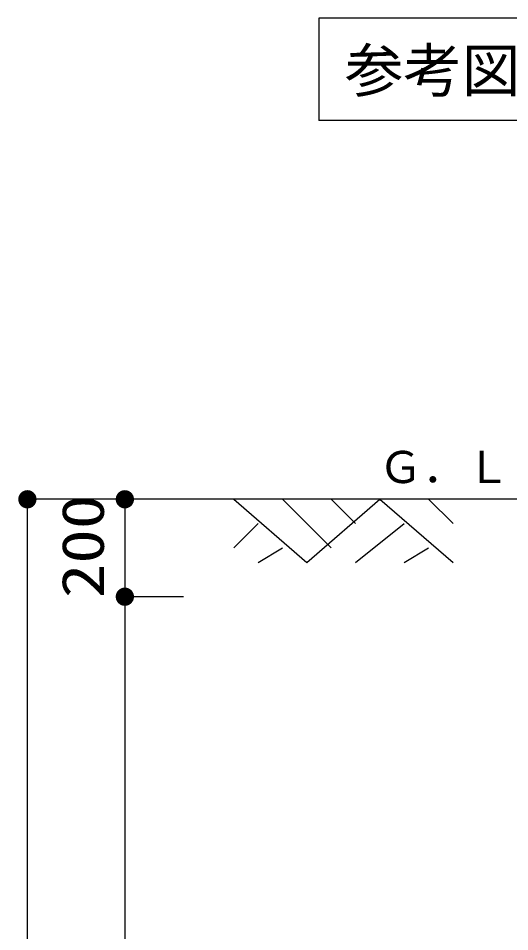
# Model space of a CAD drawing. Units: millimetres, scale not verified. Extents: x -23334 to 8910, y -6308 to 6308.
# Drawn here: x -846 to 162, y 1041 to 2917 of the extents above; entities that cross this region are included whole.
import ezdxf
from ezdxf.enums import TextEntityAlignment as Align

# ---------------------------------------------------------------- set-up
doc = ezdxf.new("R2010")
doc.units = ezdxf.units.MM
doc.header["$LTSCALE"] = 30
for name, color, linetype, lineweight in [('0-D_07', 7, 'Continuous', 25), ('0-E_製作', 5, 'Continuous', 25), ('1-7_00クル-フ-6寸法', 132, 'Continuous', 25)]:
    doc.layers.add(name, color=color, linetype=linetype, lineweight=lineweight)
doc.styles.add('ＭＳ ゴシック', font='')
doc.styles.get('ＭＳ ゴシック').set_extended_font_data('MS Gothic')

msp = doc.modelspace()

# ---------------------------------------------------------------- linework, layer by layer
at = {"layer": '0-D_07', "color": 3}
for p, q in [((-229.58, 2916.75), (-229.58, 2706.75)), ((2949.96, 2916.75), (-229.58, 2916.75)), ((2949.96, 2706.75), (-229.58, 2706.75))]:
    msp.add_line(p, q, dxfattribs=at)
at = {"layer": '0-E_製作', "color": 2}
for p, q in [((2512.48, 1929.24), (-777.22, 1929.24)), ((-404.37, 1929.24), (-254.37, 1799.23)), ((-304.37, 1929.24), (-204.37, 1829.24)), ((-204.37, 1929.24), (-154.37, 1879.24)), ((-4.37, 1929.24), (45.63, 1879.24)), ((-404.37, 1829.24), (-354.37, 1879.24)), ((-154.37, 1799.23), (-54.37, 1879.24)), ((-354.37, 1799.23), (-304.37, 1829.24)), ((-54.37, 1799.23), (-4.37, 1829.24))]:
    msp.add_line(p, q, dxfattribs=at)
msp.add_lwpolyline([(-254.37, 1799.23), (-104.37, 1929.24), (45.63, 1799.23)], dxfattribs=at)
at = {"layer": '1-7_00クル-フ-6寸法', "color": 4}
for p, q in [((-707.75, 1929.24), (-827.75, 1929.24)), ((-827.75, -300.76), (-827.75, 1929.24)), ((-507.75, 1929.24), (-627.75, 1929.24)), ((-627.75, 1929.24), (-627.75, 1729.24)), ((-507.75, 1729.24), (-627.75, 1729.24)), ((-507.75, 1729.24), (-627.75, 1729.24)), ((-627.75, 1729.24), (-627.75, 49.24))]:
    msp.add_line(p, q, dxfattribs=at)
at = {"layer": '1-7_00クル-フ-6寸法'}
for points in [[(-827.75, 1929.24), (-846.46, 1930.41), (-846.16, 1932.75)], [(-827.75, 1929.24), (-846.16, 1932.75), (-845.58, 1935.03)], [(-827.75, 1929.24), (-845.58, 1935.03), (-844.71, 1937.22)], [(-827.75, 1929.24), (-844.71, 1937.22), (-843.58, 1939.28)], [(-827.75, 1929.24), (-843.58, 1939.28), (-842.19, 1941.19)], [(-827.75, 1929.24), (-842.19, 1941.19), (-840.58, 1942.9)], [(-827.75, 1929.24), (-840.58, 1942.9), (-838.77, 1944.41)], [(-827.75, 1929.24), (-838.77, 1944.41), (-836.78, 1945.67)], [(-827.75, 1929.24), (-836.78, 1945.67), (-834.65, 1946.67)], [(-827.75, 1929.24), (-834.65, 1946.67), (-832.41, 1947.4)], [(-827.75, 1929.24), (-832.41, 1947.4), (-830.1, 1947.84)], [(-827.75, 1929.24), (-830.1, 1947.84), (-827.75, 1947.99)], [(-827.75, 1929.24), (-827.75, 1947.99), (-825.4, 1947.84)], [(-827.75, 1929.24), (-825.4, 1947.84), (-823.08, 1947.4)], [(-827.75, 1929.24), (-823.08, 1947.4), (-820.84, 1946.67)], [(-827.75, 1929.24), (-820.84, 1946.67), (-818.71, 1945.67)], [(-827.75, 1929.24), (-818.71, 1945.67), (-816.72, 1944.41)], [(-827.75, 1929.24), (-816.72, 1944.41), (-814.91, 1942.9)], [(-827.75, 1929.24), (-814.91, 1942.9), (-813.3, 1941.19)], [(-827.75, 1929.24), (-813.3, 1941.19), (-811.91, 1939.28)], [(-827.75, 1929.24), (-811.91, 1939.28), (-810.78, 1937.22)], [(-827.75, 1929.24), (-810.78, 1937.22), (-809.91, 1935.03)], [(-827.75, 1929.24), (-809.91, 1935.03), (-809.33, 1932.75)], [(-827.75, 1929.24), (-809.33, 1932.75), (-809.03, 1930.41)], [(-627.75, 1929.24), (-646.46, 1930.41), (-646.16, 1932.75)], [(-627.75, 1929.24), (-646.16, 1932.75), (-645.58, 1935.03)], [(-627.75, 1929.24), (-645.58, 1935.03), (-644.71, 1937.22)], [(-627.75, 1929.24), (-644.71, 1937.22), (-643.58, 1939.28)], [(-627.75, 1929.24), (-643.58, 1939.28), (-642.19, 1941.19)], [(-627.75, 1929.24), (-642.19, 1941.19), (-640.58, 1942.9)], [(-627.75, 1929.24), (-640.58, 1942.9), (-638.77, 1944.41)], [(-627.75, 1929.24), (-638.77, 1944.41), (-636.78, 1945.67)], [(-627.75, 1929.24), (-636.78, 1945.67), (-634.65, 1946.67)], [(-627.75, 1929.24), (-634.65, 1946.67), (-632.41, 1947.4)], [(-627.75, 1929.24), (-632.41, 1947.4), (-630.1, 1947.84)], [(-627.75, 1929.24), (-630.1, 1947.84), (-627.75, 1947.99)], [(-627.75, 1929.24), (-627.75, 1947.99), (-625.4, 1947.84)], [(-627.75, 1929.24), (-625.4, 1947.84), (-623.08, 1947.4)], [(-627.75, 1929.24), (-623.08, 1947.4), (-620.84, 1946.67)], [(-627.75, 1929.24), (-620.84, 1946.67), (-618.71, 1945.67)], [(-627.75, 1929.24), (-618.71, 1945.67), (-616.72, 1944.41)], [(-627.75, 1929.24), (-616.72, 1944.41), (-614.91, 1942.9)], [(-627.75, 1929.24), (-614.91, 1942.9), (-613.3, 1941.19)], [(-627.75, 1929.24), (-613.3, 1941.19), (-611.91, 1939.28)], [(-627.75, 1929.24), (-611.91, 1939.28), (-610.78, 1937.22)], [(-627.75, 1929.24), (-610.78, 1937.22), (-609.91, 1935.03)], [(-627.75, 1929.24), (-609.91, 1935.03), (-609.33, 1932.75)], [(-627.75, 1929.24), (-609.33, 1932.75), (-609.03, 1930.41)], [(-827.75, 1929.24), (-846.46, 1928.06), (-846.46, 1930.41)], [(-827.75, 1929.24), (-846.16, 1925.72), (-846.46, 1928.06)], [(-827.75, 1929.24), (-845.58, 1923.44), (-846.16, 1925.72)], [(-827.75, 1929.24), (-844.71, 1921.25), (-845.58, 1923.44)], [(-827.75, 1929.24), (-843.58, 1919.19), (-844.71, 1921.25)], [(-827.75, 1929.24), (-842.19, 1917.28), (-843.58, 1919.19)], [(-827.75, 1929.24), (-840.58, 1915.57), (-842.19, 1917.28)], [(-827.75, 1929.24), (-838.77, 1914.07), (-840.58, 1915.57)], [(-827.75, 1929.24), (-836.78, 1912.81), (-838.77, 1914.07)], [(-827.75, 1929.24), (-834.65, 1911.8), (-836.78, 1912.81)], [(-827.75, 1929.24), (-832.41, 1911.08), (-834.65, 1911.8)], [(-827.75, 1929.24), (-830.1, 1910.63), (-832.41, 1911.08)], [(-827.75, 1929.24), (-827.75, 1910.49), (-830.1, 1910.63)], [(-827.75, 1929.24), (-809.03, 1930.41), (-809.03, 1928.06)], [(-827.75, 1929.24), (-825.4, 1910.63), (-827.75, 1910.49)], [(-827.75, 1929.24), (-823.08, 1911.08), (-825.4, 1910.63)], [(-827.75, 1929.24), (-820.84, 1911.8), (-823.08, 1911.08)], [(-827.75, 1929.24), (-818.71, 1912.81), (-820.84, 1911.8)], [(-827.75, 1929.24), (-816.72, 1914.07), (-818.71, 1912.81)], [(-827.75, 1929.24), (-814.91, 1915.57), (-816.72, 1914.07)], [(-827.75, 1929.24), (-813.3, 1917.28), (-814.91, 1915.57)], [(-827.75, 1929.24), (-811.91, 1919.19), (-813.3, 1917.28)], [(-827.75, 1929.24), (-810.78, 1921.25), (-811.91, 1919.19)], [(-827.75, 1929.24), (-809.91, 1923.44), (-810.78, 1921.25)], [(-827.75, 1929.24), (-809.33, 1925.72), (-809.91, 1923.44)], [(-827.75, 1929.24), (-809.03, 1928.06), (-809.33, 1925.72)], [(-627.75, 1929.24), (-646.46, 1928.06), (-646.46, 1930.41)], [(-627.75, 1929.24), (-646.16, 1925.72), (-646.46, 1928.06)], [(-627.75, 1929.24), (-645.58, 1923.44), (-646.16, 1925.72)], [(-627.75, 1929.24), (-644.71, 1921.25), (-645.58, 1923.44)], [(-627.75, 1929.24), (-643.58, 1919.19), (-644.71, 1921.25)], [(-627.75, 1929.24), (-642.19, 1917.28), (-643.58, 1919.19)], [(-627.75, 1929.24), (-640.58, 1915.57), (-642.19, 1917.28)], [(-627.75, 1929.24), (-638.77, 1914.07), (-640.58, 1915.57)], [(-627.75, 1929.24), (-636.78, 1912.81), (-638.77, 1914.07)], [(-627.75, 1929.24), (-634.65, 1911.8), (-636.78, 1912.81)], [(-627.75, 1929.24), (-632.41, 1911.08), (-634.65, 1911.8)], [(-627.75, 1929.24), (-630.1, 1910.63), (-632.41, 1911.08)], [(-627.75, 1929.24), (-627.75, 1910.49), (-630.1, 1910.63)], [(-627.75, 1929.24), (-609.03, 1930.41), (-609.03, 1928.06)], [(-627.75, 1929.24), (-625.4, 1910.63), (-627.75, 1910.49)], [(-627.75, 1929.24), (-623.08, 1911.08), (-625.4, 1910.63)], [(-627.75, 1929.24), (-620.84, 1911.8), (-623.08, 1911.08)], [(-627.75, 1929.24), (-618.71, 1912.81), (-620.84, 1911.8)], [(-627.75, 1929.24), (-616.72, 1914.07), (-618.71, 1912.81)], [(-627.75, 1929.24), (-614.91, 1915.57), (-616.72, 1914.07)], [(-627.75, 1929.24), (-613.3, 1917.28), (-614.91, 1915.57)], [(-627.75, 1929.24), (-611.91, 1919.19), (-613.3, 1917.28)], [(-627.75, 1929.24), (-610.78, 1921.25), (-611.91, 1919.19)], [(-627.75, 1929.24), (-609.91, 1923.44), (-610.78, 1921.25)], [(-627.75, 1929.24), (-609.33, 1925.72), (-609.91, 1923.44)], [(-627.75, 1929.24), (-609.03, 1928.06), (-609.33, 1925.72)], [(-627.75, 1729.24), (-640.58, 1742.91), (-638.77, 1744.41)], [(-627.75, 1729.24), (-640.58, 1742.91), (-638.77, 1744.41)], [(-627.75, 1729.24), (-638.77, 1744.41), (-636.78, 1745.67)], [(-627.75, 1729.24), (-638.77, 1744.41), (-636.78, 1745.67)], [(-627.75, 1729.24), (-636.78, 1745.67), (-634.65, 1746.67)], [(-627.75, 1729.24), (-636.78, 1745.67), (-634.65, 1746.67)], [(-627.75, 1729.24), (-634.65, 1746.67), (-632.41, 1747.4)], [(-627.75, 1729.24), (-634.65, 1746.67), (-632.41, 1747.4)], [(-627.75, 1729.24), (-632.41, 1747.4), (-630.1, 1747.84)], [(-627.75, 1729.24), (-632.41, 1747.4), (-630.1, 1747.84)], [(-627.75, 1729.24), (-630.1, 1747.84), (-627.75, 1747.99)], [(-627.75, 1729.24), (-630.1, 1747.84), (-627.75, 1747.99)], [(-627.75, 1729.24), (-627.75, 1747.99), (-625.4, 1747.84)], [(-627.75, 1729.24), (-627.75, 1747.99), (-625.4, 1747.84)], [(-627.75, 1729.24), (-625.4, 1747.84), (-623.08, 1747.4)], [(-627.75, 1729.24), (-625.4, 1747.84), (-623.08, 1747.4)], [(-627.75, 1729.24), (-623.08, 1747.4), (-620.84, 1746.67)], [(-627.75, 1729.24), (-623.08, 1747.4), (-620.84, 1746.67)], [(-627.75, 1729.24), (-620.84, 1746.67), (-618.71, 1745.67)], [(-627.75, 1729.24), (-620.84, 1746.67), (-618.71, 1745.67)], [(-627.75, 1729.24), (-618.71, 1745.67), (-616.72, 1744.41)], [(-627.75, 1729.24), (-618.71, 1745.67), (-616.72, 1744.41)], [(-627.75, 1729.24), (-616.72, 1744.41), (-614.91, 1742.91)], [(-627.75, 1729.24), (-616.72, 1744.41), (-614.91, 1742.91)], [(-627.75, 1729.24), (-646.46, 1730.41), (-646.16, 1732.75)], [(-627.75, 1729.24), (-646.46, 1730.41), (-646.16, 1732.75)], [(-627.75, 1729.24), (-646.46, 1728.06), (-646.46, 1730.41)], [(-627.75, 1729.24), (-646.46, 1728.06), (-646.46, 1730.41)], [(-627.75, 1729.24), (-646.16, 1725.72), (-646.46, 1728.06)], [(-627.75, 1729.24), (-646.16, 1725.72), (-646.46, 1728.06)], [(-627.75, 1729.24), (-646.16, 1732.75), (-645.58, 1735.03)], [(-627.75, 1729.24), (-646.16, 1732.75), (-645.58, 1735.03)], [(-627.75, 1729.24), (-645.58, 1723.44), (-646.16, 1725.72)], [(-627.75, 1729.24), (-645.58, 1723.44), (-646.16, 1725.72)], [(-627.75, 1729.24), (-645.58, 1735.03), (-644.71, 1737.22)], [(-627.75, 1729.24), (-645.58, 1735.03), (-644.71, 1737.22)], [(-627.75, 1729.24), (-644.71, 1721.25), (-645.58, 1723.44)], [(-627.75, 1729.24), (-644.71, 1721.25), (-645.58, 1723.44)], [(-627.75, 1729.24), (-644.71, 1737.22), (-643.58, 1739.28)], [(-627.75, 1729.24), (-644.71, 1737.22), (-643.58, 1739.28)], [(-627.75, 1729.24), (-643.58, 1719.19), (-644.71, 1721.25)], [(-627.75, 1729.24), (-643.58, 1719.19), (-644.71, 1721.25)], [(-627.75, 1729.24), (-643.58, 1739.28), (-642.19, 1741.19)], [(-627.75, 1729.24), (-643.58, 1739.28), (-642.19, 1741.19)], [(-627.75, 1729.24), (-642.19, 1717.29), (-643.58, 1719.19)], [(-627.75, 1729.24), (-642.19, 1717.29), (-643.58, 1719.19)], [(-627.75, 1729.24), (-642.19, 1741.19), (-640.58, 1742.91)], [(-627.75, 1729.24), (-642.19, 1741.19), (-640.58, 1742.91)], [(-627.75, 1729.24), (-640.58, 1715.57), (-642.19, 1717.29)], [(-627.75, 1729.24), (-640.58, 1715.57), (-642.19, 1717.29)], [(-627.75, 1729.24), (-638.77, 1714.07), (-640.58, 1715.57)], [(-627.75, 1729.24), (-638.77, 1714.07), (-640.58, 1715.57)], [(-627.75, 1729.24), (-636.78, 1712.81), (-638.77, 1714.07)], [(-627.75, 1729.24), (-636.78, 1712.81), (-638.77, 1714.07)], [(-627.75, 1729.24), (-634.65, 1711.8), (-636.78, 1712.81)], [(-627.75, 1729.24), (-634.65, 1711.8), (-636.78, 1712.81)], [(-627.75, 1729.24), (-632.41, 1711.08), (-634.65, 1711.8)], [(-627.75, 1729.24), (-632.41, 1711.08), (-634.65, 1711.8)], [(-627.75, 1729.24), (-630.1, 1710.63), (-632.41, 1711.08)], [(-627.75, 1729.24), (-630.1, 1710.63), (-632.41, 1711.08)], [(-627.75, 1729.24), (-627.75, 1710.49), (-630.1, 1710.63)], [(-627.75, 1729.24), (-627.75, 1710.49), (-630.1, 1710.63)], [(-627.75, 1729.24), (-614.91, 1742.91), (-613.3, 1741.19)], [(-627.75, 1729.24), (-614.91, 1742.91), (-613.3, 1741.19)], [(-627.75, 1729.24), (-613.3, 1741.19), (-611.91, 1739.28)], [(-627.75, 1729.24), (-613.3, 1741.19), (-611.91, 1739.28)], [(-627.75, 1729.24), (-611.91, 1739.28), (-610.78, 1737.22)], [(-627.75, 1729.24), (-611.91, 1739.28), (-610.78, 1737.22)], [(-627.75, 1729.24), (-610.78, 1737.22), (-609.91, 1735.03)], [(-627.75, 1729.24), (-610.78, 1737.22), (-609.91, 1735.03)], [(-627.75, 1729.24), (-609.91, 1735.03), (-609.33, 1732.75)], [(-627.75, 1729.24), (-609.91, 1735.03), (-609.33, 1732.75)], [(-627.75, 1729.24), (-609.33, 1732.75), (-609.03, 1730.41)], [(-627.75, 1729.24), (-609.33, 1732.75), (-609.03, 1730.41)], [(-627.75, 1729.24), (-609.03, 1730.41), (-609.03, 1728.06)], [(-627.75, 1729.24), (-609.03, 1730.41), (-609.03, 1728.06)], [(-627.75, 1729.24), (-625.4, 1710.63), (-627.75, 1710.49)], [(-627.75, 1729.24), (-623.08, 1711.08), (-625.4, 1710.63)], [(-627.75, 1729.24), (-620.84, 1711.8), (-623.08, 1711.08)], [(-627.75, 1729.24), (-618.71, 1712.81), (-620.84, 1711.8)], [(-627.75, 1729.24), (-616.72, 1714.07), (-618.71, 1712.81)], [(-627.75, 1729.24), (-614.91, 1715.57), (-616.72, 1714.07)], [(-627.75, 1729.24), (-613.3, 1717.29), (-614.91, 1715.57)], [(-627.75, 1729.24), (-611.91, 1719.19), (-613.3, 1717.29)], [(-627.75, 1729.24), (-610.78, 1721.25), (-611.91, 1719.19)], [(-627.75, 1729.24), (-609.91, 1723.44), (-610.78, 1721.25)], [(-627.75, 1729.24), (-609.33, 1725.72), (-609.91, 1723.44)], [(-627.75, 1729.24), (-609.03, 1728.06), (-609.33, 1725.72)], [(-627.75, 1729.24), (-625.4, 1710.63), (-627.75, 1710.49)], [(-627.75, 1729.24), (-623.08, 1711.08), (-625.4, 1710.63)], [(-627.75, 1729.24), (-620.84, 1711.8), (-623.08, 1711.08)], [(-627.75, 1729.24), (-618.71, 1712.81), (-620.84, 1711.8)], [(-627.75, 1729.24), (-616.72, 1714.07), (-618.71, 1712.81)], [(-627.75, 1729.24), (-614.91, 1715.57), (-616.72, 1714.07)], [(-627.75, 1729.24), (-613.3, 1717.29), (-614.91, 1715.57)], [(-627.75, 1729.24), (-611.91, 1719.19), (-613.3, 1717.29)], [(-627.75, 1729.24), (-610.78, 1721.25), (-611.91, 1719.19)], [(-627.75, 1729.24), (-609.91, 1723.44), (-610.78, 1721.25)], [(-627.75, 1729.24), (-609.33, 1725.72), (-609.91, 1723.44)], [(-627.75, 1729.24), (-609.03, 1728.06), (-609.33, 1725.72)]]:
    msp.add_solid(points, dxfattribs=at)

# ---------------------------------------------------------------- texts
at = {"layer": '0-D_07', "color": 4, "style": 'ＭＳ ゴシック'}
msp.add_text('参考図：リン除去装置、ブロワ\u3000平断面図', height=87.98, dxfattribs=at).set_placement((-176.28, 2739.23), align=Align.BOTTOM_LEFT)
at = {"layer": '0-E_製作', "color": 4, "style": 'ＭＳ ゴシック'}
msp.add_text('Ｇ．Ｌ', height=65.98, dxfattribs=at).set_placement((-107.21, 1942.79), align=Align.BOTTOM_LEFT)
at = {"layer": '1-7_00クル-フ-6寸法', "color": 3, "style": 'ＭＳ ゴシック', "width": 1.2}
msp.add_text('200', height=86.66, rotation=90, dxfattribs=at).set_placement((-644.84, 1726.38), align=Align.BOTTOM_LEFT)

doc.saveas('drawing.dxf')
